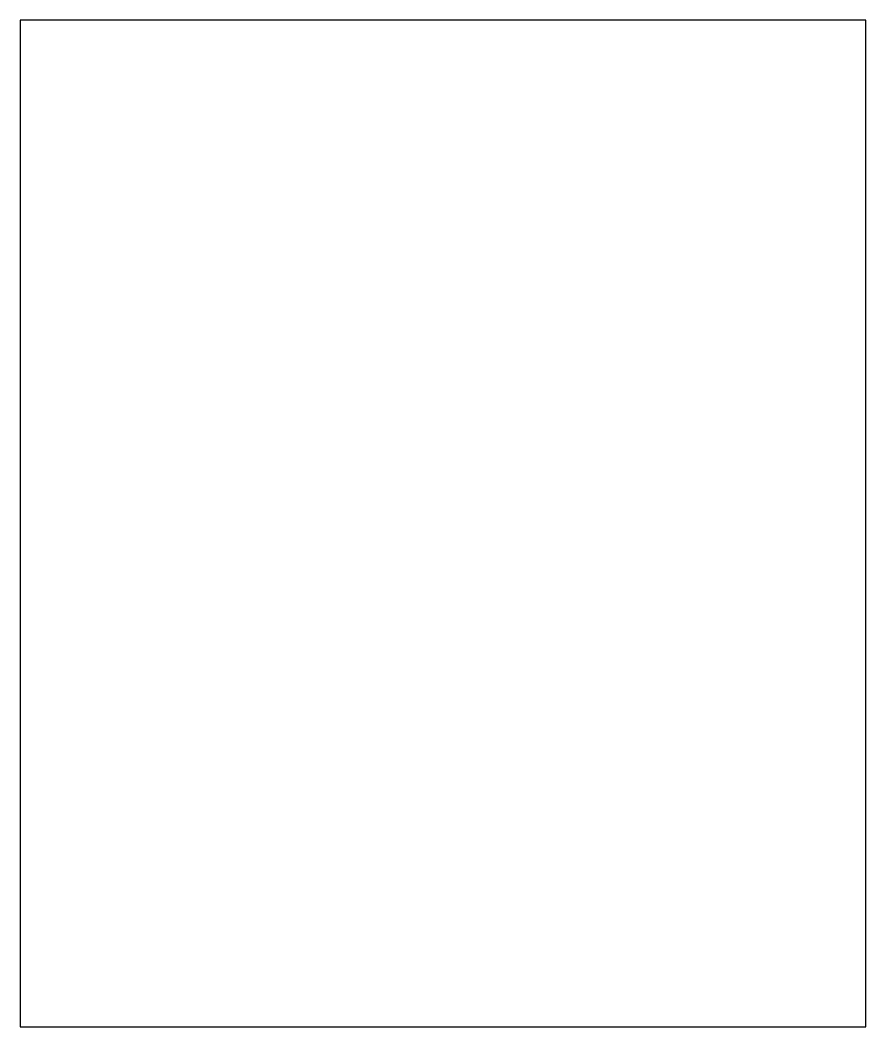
# Model space of a CAD drawing. Header units: millimetres. Extents: x -105 to 105, y 0 to 250.
import ezdxf

# ---------------------------------------------------------------- set-up
doc = ezdxf.new("R2010")
doc.units = ezdxf.units.MM
doc.layers.add('Sketch073', color=7, linetype='CONTINUOUS')

msp = doc.modelspace()

# ---------------------------------------------------------------- linework, layer by layer
at = {"layer": 'Sketch073'}
for p, q in [((-105, 250), (-105, 0)), ((105, 250), (-105, 250)), ((105, 0), (105, 250)), ((-105, 0), (105, 0))]:
    msp.add_line(p, q, dxfattribs=at)

doc.saveas('drawing.dxf')
